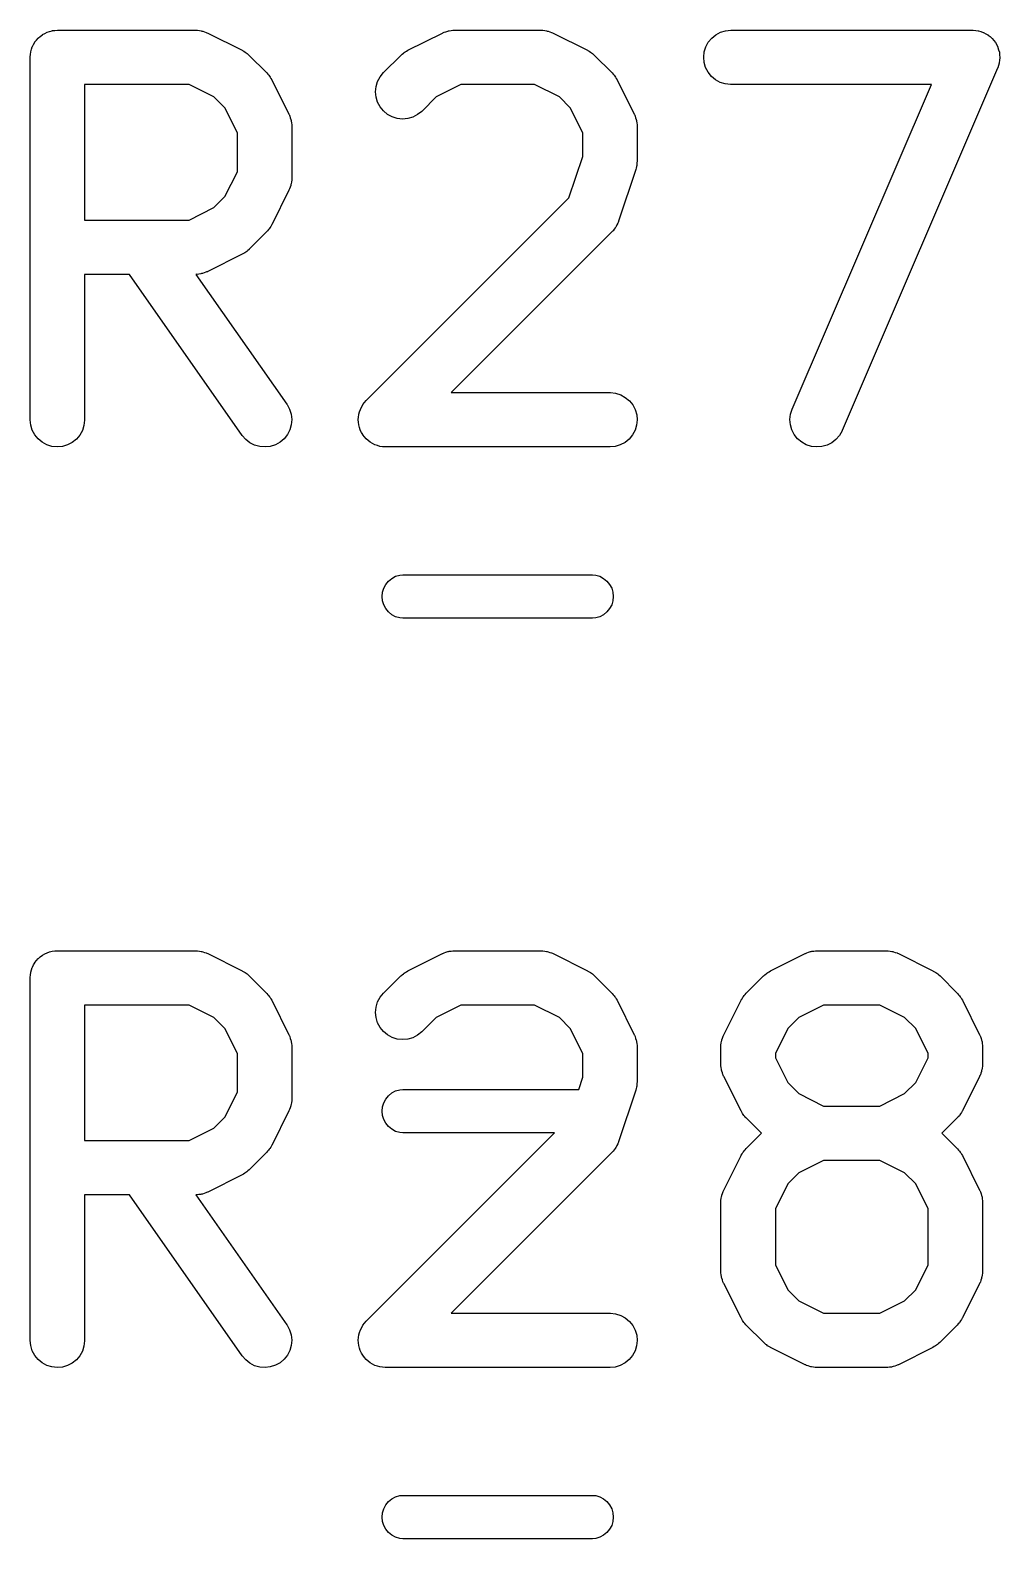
# Model space of a CAD drawing. Extents: x -0.18 to 2.54, y -2.17 to -0.07.
# Drawn here: x 2.1692 to 2.2745, y -0.7144 to -0.5505 of the extents above; entities that cross this region are included whole.
import ezdxf

# ---------------------------------------------------------------- set-up
doc = ezdxf.new("R2010")
doc.units = 0
doc.header["$MEASUREMENT"] = 0
doc.layers.add('BLACK', color=7, linetype='CONTINUOUS')

msp = doc.modelspace()

# ---------------------------------------------------------------- linework, layer by layer
at = {"layer": 'BLACK', "linetype": 'CONTINUOUS'}
for p, q in [((2.17135, -0.550663), (2.17162, -0.550583)), ((2.17162, -0.550583), (2.17163, -0.550582)), ((2.17163, -0.550582), (2.17164, -0.550579)), ((2.17164, -0.550579), (2.17192, -0.550554)), ((2.17192, -0.550554), (2.17219, -0.550527)), ((2.17219, -0.550527), (2.18719, -0.550527)), ((2.18719, -0.550527), (2.18723, -0.550527)), ((2.18723, -0.550527), (2.18732, -0.550537)), ((2.18732, -0.550537), (2.18741, -0.550535)), ((2.18741, -0.550535), (2.18761, -0.550569)), ((2.18761, -0.550569), (2.18781, -0.550591)), ((2.18781, -0.550591), (2.18789, -0.550618)), ((2.18789, -0.550618), (2.18797, -0.550632)), ((2.18797, -0.550632), (2.18816, -0.550705)), ((2.21438, -0.550691), (2.21457, -0.550622)), ((2.21457, -0.550622), (2.21466, -0.550608)), ((2.21466, -0.550608), (2.21474, -0.550583)), ((2.21474, -0.550583), (2.21494, -0.550563)), ((2.21494, -0.550563), (2.21514, -0.550532)), ((2.21514, -0.550532), (2.21523, -0.550535)), ((2.21523, -0.550535), (2.21531, -0.550527)), ((2.21531, -0.550527), (2.22469, -0.550527)), ((2.22469, -0.550527), (2.22473, -0.550527)), ((2.22473, -0.550527), (2.22481, -0.550537)), ((2.22481, -0.550537), (2.2249, -0.550535)), ((2.2249, -0.550535), (2.2251, -0.550569)), ((2.2251, -0.550569), (2.2253, -0.550591)), ((2.2253, -0.550591), (2.22538, -0.550618)), ((2.22538, -0.550618), (2.22547, -0.550632)), ((2.22547, -0.550632), (2.22566, -0.550705)), ((2.24418, -0.55075), (2.24474, -0.550583)), ((2.24474, -0.550583), (2.24531, -0.550527)), ((2.24531, -0.550527), (2.27156, -0.550527)), ((2.27156, -0.550527), (2.2716, -0.550527)), ((2.2716, -0.550527), (2.27161, -0.550528)), ((2.27161, -0.550528), (2.27162, -0.550527)), ((2.27162, -0.550527), (2.27189, -0.55056)), ((2.27189, -0.55056), (2.27217, -0.550591)), ((2.27217, -0.550591), (2.27218, -0.550594)), ((2.27218, -0.550594), (2.27219, -0.550596)), ((2.27219, -0.550596), (2.27245, -0.550681)), ((2.16948, -0.552316), (2.16961, -0.552072)), ((2.16961, -0.552072), (2.16975, -0.551828)), ((2.16975, -0.551821), (2.16976, -0.551811)), ((2.16975, -0.551828), (2.16975, -0.551821)), ((2.16976, -0.551811), (2.16994, -0.551598)), ((2.16994, -0.551598), (2.17011, -0.551384)), ((2.17011, -0.551384), (2.17012, -0.551378)), ((2.17012, -0.551378), (2.17013, -0.55137)), ((2.17013, -0.55137), (2.17034, -0.551197)), ((2.17034, -0.551197), (2.17056, -0.55102)), ((2.17056, -0.55102), (2.17057, -0.551015)), ((2.17057, -0.551015), (2.17058, -0.551009)), ((2.17058, -0.551009), (2.17082, -0.55088)), ((2.17082, -0.55088), (2.17107, -0.55075)), ((2.17107, -0.55075), (2.17108, -0.550747)), ((2.17108, -0.550747), (2.17109, -0.550742)), ((2.17109, -0.550742), (2.17135, -0.550663)), ((2.18816, -0.550705), (2.18835, -0.550766)), ((2.18835, -0.550766), (2.18843, -0.550807)), ((2.18843, -0.550807), (2.18851, -0.550839)), ((2.18851, -0.550839), (2.19226, -0.552713)), ((2.21024, -0.552713), (2.21399, -0.550839)), ((2.21399, -0.550839), (2.21403, -0.55082)), ((2.21403, -0.55082), (2.21411, -0.55079)), ((2.21411, -0.55079), (2.21419, -0.55075)), ((2.21419, -0.55075), (2.21438, -0.550691)), ((2.22566, -0.550705), (2.22585, -0.550766)), ((2.22585, -0.550766), (2.22593, -0.550807)), ((2.22593, -0.550807), (2.22601, -0.550839)), ((2.22601, -0.550839), (2.22976, -0.552713)), ((2.24259, -0.552335), (2.24286, -0.551828)), ((2.24286, -0.551828), (2.24323, -0.551384)), ((2.24323, -0.551384), (2.24368, -0.55102)), ((2.24368, -0.55102), (2.24418, -0.55075)), ((2.27245, -0.550681), (2.27272, -0.550766)), ((2.27272, -0.550766), (2.27273, -0.550771)), ((2.27273, -0.550771), (2.27274, -0.550774)), ((2.27274, -0.550774), (2.27298, -0.550907)), ((2.27298, -0.550907), (2.27322, -0.551043)), ((2.27322, -0.551043), (2.27323, -0.55105)), ((2.27323, -0.55105), (2.27324, -0.551055)), ((2.27324, -0.551055), (2.27345, -0.551232)), ((2.27345, -0.551232), (2.27367, -0.551414)), ((2.27367, -0.551414), (2.27367, -0.551422)), ((2.27367, -0.551422), (2.27368, -0.551428)), ((2.27368, -0.551428), (2.27385, -0.551646)), ((2.27385, -0.551646), (2.27403, -0.551863)), ((2.27403, -0.551863), (2.27403, -0.551872)), ((2.27403, -0.551872), (2.27404, -0.55188)), ((2.27404, -0.55188), (2.27417, -0.552128)), ((2.27417, -0.552128), (2.27429, -0.552373)), ((2.16924, -0.553438), (2.16927, -0.553161)), ((2.16924, -0.553458), (2.16924, -0.553438)), ((2.16924, -0.553459), (2.16924, -0.553458)), ((2.16924, -0.55348), (2.16924, -0.553459)), ((2.16924, -0.553459), (2.16924, -0.553459)), ((2.16924, -0.59285), (2.16924, -0.55348)), ((2.16927, -0.553161), (2.1693, -0.552886)), ((2.1693, -0.552876), (2.16931, -0.552866)), ((2.1693, -0.552886), (2.1693, -0.552876)), ((2.16931, -0.552866), (2.16939, -0.552602)), ((2.16939, -0.552602), (2.16947, -0.552335)), ((2.16947, -0.552335), (2.16948, -0.552326)), ((2.16948, -0.552326), (2.16948, -0.552316)), ((2.19226, -0.552713), (2.1923, -0.552732)), ((2.1923, -0.552732), (2.19244, -0.552822)), ((2.19244, -0.552822), (2.19258, -0.552901)), ((2.19258, -0.552901), (2.19268, -0.552979)), ((2.19268, -0.552979), (2.19278, -0.553046)), ((2.19278, -0.553046), (2.1929, -0.553161)), ((2.1929, -0.553161), (2.19303, -0.553266)), ((2.19303, -0.553266), (2.1949, -0.555141)), ((2.2076, -0.555141), (2.20948, -0.553266)), ((2.20948, -0.553266), (2.2095, -0.553237)), ((2.2095, -0.553237), (2.20963, -0.553134)), ((2.20963, -0.553134), (2.20976, -0.55302)), ((2.20976, -0.55302), (2.20986, -0.552955)), ((2.20986, -0.552955), (2.20996, -0.552878)), ((2.20996, -0.552878), (2.2101, -0.552802)), ((2.2101, -0.552802), (2.21024, -0.552713)), ((2.22976, -0.552713), (2.22979, -0.552732)), ((2.22979, -0.552732), (2.22993, -0.552822)), ((2.22993, -0.552822), (2.23008, -0.552901)), ((2.23008, -0.552901), (2.23017, -0.552979)), ((2.23017, -0.552979), (2.23028, -0.553046)), ((2.23028, -0.553046), (2.2304, -0.553161)), ((2.2304, -0.553161), (2.23052, -0.553266)), ((2.23052, -0.553266), (2.2324, -0.555141)), ((2.24236, -0.553459), (2.24242, -0.552886)), ((2.24241, -0.554033), (2.24236, -0.553459)), ((2.24242, -0.552886), (2.24259, -0.552335)), ((2.27429, -0.552373), (2.2743, -0.552383)), ((2.2743, -0.552383), (2.2743, -0.552392)), ((2.2743, -0.552392), (2.27438, -0.552657)), ((2.27438, -0.552657), (2.27446, -0.552926)), ((2.27448, -0.553797), (2.27445, -0.554073)), ((2.27446, -0.552926), (2.27446, -0.552937)), ((2.27446, -0.552937), (2.27446, -0.552946)), ((2.27446, -0.552946), (2.27448, -0.553219)), ((2.27448, -0.553219), (2.27451, -0.5535)), ((2.27451, -0.553521), (2.27448, -0.553797)), ((2.27451, -0.5535), (2.27451, -0.553511)), ((2.27451, -0.553511), (2.27451, -0.553521)), ((2.1949, -0.555141), (2.19493, -0.555171)), ((2.19493, -0.555171), (2.19504, -0.5553)), ((2.19504, -0.5553), (2.19515, -0.555421)), ((2.19515, -0.555421), (2.19522, -0.555525)), ((2.19522, -0.555525), (2.19529, -0.555621)), ((2.20724, -0.555586), (2.2076, -0.555141)), ((2.2324, -0.555141), (2.23243, -0.555171)), ((2.23243, -0.555171), (2.23253, -0.5553)), ((2.23253, -0.5553), (2.23265, -0.555421)), ((2.23265, -0.555421), (2.23271, -0.555525)), ((2.23271, -0.555525), (2.23279, -0.555621)), ((2.24257, -0.554586), (2.24241, -0.554033)), ((2.24284, -0.555096), (2.24257, -0.554586)), ((2.2432, -0.555545), (2.24284, -0.555096)), ((2.24364, -0.555916), (2.2432, -0.555545)), ((2.27427, -0.554643), (2.2574, -0.594013)), ((2.27428, -0.554624), (2.27427, -0.554633)), ((2.27427, -0.554633), (2.27427, -0.554643)), ((2.27436, -0.55436), (2.27428, -0.554624)), ((2.27444, -0.554093), (2.27436, -0.55436)), ((2.27445, -0.554083), (2.27444, -0.554093)), ((2.27445, -0.554073), (2.27445, -0.554083)), ((2.17515, -0.556432), (2.17515, -0.571149)), ((2.18649, -0.556432), (2.17515, -0.556432)), ((2.18919, -0.557781), (2.18649, -0.556432)), ((2.19529, -0.555621), (2.19537, -0.555768)), ((2.19537, -0.555768), (2.19546, -0.555909)), ((2.19546, -0.555909), (2.19733, -0.559658)), ((2.20674, -0.557219), (2.20679, -0.556645)), ((2.20679, -0.556645), (2.20696, -0.556094)), ((2.20696, -0.556094), (2.20724, -0.555586)), ((2.21601, -0.556432), (2.21331, -0.557781)), ((2.22399, -0.556432), (2.21601, -0.556432)), ((2.22669, -0.557781), (2.22399, -0.556432)), ((2.23279, -0.555621), (2.23286, -0.555768)), ((2.23286, -0.555768), (2.23295, -0.555909)), ((2.23295, -0.555909), (2.23483, -0.559658)), ((2.24415, -0.556194), (2.24364, -0.555916)), ((2.2447, -0.556368), (2.24415, -0.556194)), ((2.24527, -0.556432), (2.2447, -0.556368)), ((2.24531, -0.556432), (2.24527, -0.556432)), ((2.26708, -0.556432), (2.24531, -0.556432)), ((2.25197, -0.591686), (2.26708, -0.556432)), ((2.19039, -0.558978), (2.18919, -0.557781)), ((2.20679, -0.557793), (2.20674, -0.557219)), ((2.20695, -0.558345), (2.20679, -0.557793)), ((2.20722, -0.558855), (2.20695, -0.558345)), ((2.21331, -0.557781), (2.21178, -0.559317)), ((2.22788, -0.558978), (2.22669, -0.557781)), ((2.19174, -0.561676), (2.19039, -0.558978)), ((2.19733, -0.559658), (2.19735, -0.559695)), ((2.19735, -0.559695), (2.19738, -0.559777)), ((2.19738, -0.559777), (2.19742, -0.559853)), ((2.19742, -0.559853), (2.19748, -0.560047)), ((2.19748, -0.560047), (2.19755, -0.560236)), ((2.19755, -0.560236), (2.19756, -0.560322)), ((2.19756, -0.560322), (2.19759, -0.560405)), ((2.19759, -0.560405), (2.19761, -0.560606)), ((2.20759, -0.559302), (2.20722, -0.558855)), ((2.20803, -0.559671), (2.20759, -0.559302)), ((2.20854, -0.559947), (2.20803, -0.559671)), ((2.20908, -0.560119), (2.20854, -0.559947)), ((2.20966, -0.560182), (2.20908, -0.560119)), ((2.21023, -0.560131), (2.20966, -0.560182)), ((2.21079, -0.559971), (2.21023, -0.560131)), ((2.2113, -0.559705), (2.21079, -0.559971)), ((2.21175, -0.559346), (2.2113, -0.559705)), ((2.21178, -0.559317), (2.21175, -0.559346)), ((2.22923, -0.561676), (2.22788, -0.558978)), ((2.23483, -0.559658), (2.23485, -0.559695)), ((2.23485, -0.559695), (2.23488, -0.559777)), ((2.23488, -0.559777), (2.23492, -0.559853)), ((2.23492, -0.559853), (2.23497, -0.560047)), ((2.23497, -0.560047), (2.23504, -0.560236)), ((2.23504, -0.560236), (2.23506, -0.560322)), ((2.23506, -0.560322), (2.23508, -0.560405)), ((2.23508, -0.560405), (2.2351, -0.560606)), ((2.19174, -0.565906), (2.19174, -0.561676)), ((2.19761, -0.560606), (2.19764, -0.560805)), ((2.19764, -0.560805), (2.19763, -0.560892)), ((2.19763, -0.560892), (2.19764, -0.560979)), ((2.19764, -0.560979), (2.19764, -0.566603)), ((2.22923, -0.564249), (2.22923, -0.561676)), ((2.2351, -0.560606), (2.23513, -0.560805)), ((2.23513, -0.560805), (2.23513, -0.560892)), ((2.23513, -0.560892), (2.23514, -0.560979)), ((2.23514, -0.560979), (2.23514, -0.564728)), ((2.22773, -0.568757), (2.22923, -0.564249)), ((2.23507, -0.565342), (2.23502, -0.5655)), ((2.23509, -0.56522), (2.23507, -0.565342)), ((2.23512, -0.5651), (2.23509, -0.56522)), ((2.23514, -0.564769), (2.23512, -0.564934)), ((2.23512, -0.564934), (2.23512, -0.5651)), ((2.23514, -0.564728), (2.23514, -0.564769)), ((2.19039, -0.568603), (2.19174, -0.565906)), ((2.1976, -0.567016), (2.19758, -0.567217)), ((2.19764, -0.566817), (2.1976, -0.567016)), ((2.19764, -0.566644), (2.19763, -0.566731)), ((2.19763, -0.566731), (2.19764, -0.566817)), ((2.19764, -0.566603), (2.19764, -0.566644)), ((2.23499, -0.565662), (2.23311, -0.571286)), ((2.23502, -0.5655), (2.23499, -0.565662)), ((2.18919, -0.5698), (2.19039, -0.568603)), ((2.19733, -0.567923), (2.19546, -0.571673)), ((2.19736, -0.567842), (2.19733, -0.567923)), ((2.1974, -0.567766), (2.19736, -0.567842)), ((2.19747, -0.567574), (2.1974, -0.567766)), ((2.19754, -0.567385), (2.19747, -0.567574)), ((2.19755, -0.567299), (2.19754, -0.567385)), ((2.19758, -0.567217), (2.19755, -0.567299)), ((2.18649, -0.571149), (2.18919, -0.5698)), ((2.20573, -0.590762), (2.22773, -0.568757)), ((2.17515, -0.571149), (2.18649, -0.571149)), ((2.19535, -0.571849), (2.19527, -0.571995)), ((2.19544, -0.57171), (2.19535, -0.571849)), ((2.19546, -0.571673), (2.19544, -0.57171)), ((2.23281, -0.571918), (2.23276, -0.571995)), ((2.23286, -0.571848), (2.23281, -0.571918)), ((2.23294, -0.571665), (2.23286, -0.571848)), ((2.23304, -0.571487), (2.23294, -0.571665)), ((2.23306, -0.571404), (2.23304, -0.571487)), ((2.2331, -0.571325), (2.23306, -0.571404)), ((2.23311, -0.571286), (2.2331, -0.571325)), ((2.1949, -0.57244), (2.19303, -0.574315)), ((2.19501, -0.572312), (2.1949, -0.57244)), ((2.19512, -0.572193), (2.19501, -0.572312)), ((2.19519, -0.57209), (2.19512, -0.572193)), ((2.19527, -0.571995), (2.19519, -0.57209)), ((2.2324, -0.57244), (2.21494, -0.589897)), ((2.23245, -0.572373), (2.2324, -0.57244)), ((2.23252, -0.572314), (2.23245, -0.572373)), ((2.23264, -0.572151), (2.23252, -0.572314)), ((2.23276, -0.571995), (2.23264, -0.572151)), ((2.19226, -0.574868), (2.18851, -0.576743)), ((2.1924, -0.57478), (2.19226, -0.574868)), ((2.19255, -0.574704), (2.1924, -0.57478)), ((2.19265, -0.574627), (2.19255, -0.574704)), ((2.19275, -0.574561), (2.19265, -0.574627)), ((2.19287, -0.574448), (2.19275, -0.574561)), ((2.193, -0.574344), (2.19287, -0.574448)), ((2.19303, -0.574315), (2.193, -0.574344)), ((2.18832, -0.576832), (2.18812, -0.57689)), ((2.18839, -0.576791), (2.18832, -0.576832)), ((2.18848, -0.576761), (2.18839, -0.576791)), ((2.18851, -0.576743), (2.18848, -0.576761)), ((2.18003, -0.577055), (2.17515, -0.577055)), ((2.17515, -0.577055), (2.17515, -0.59285)), ((2.19227, -0.594543), (2.18003, -0.577055)), ((2.18728, -0.577046), (2.18724, -0.57705)), ((2.18724, -0.57705), (2.19711, -0.591156)), ((2.18736, -0.57705), (2.18728, -0.577046)), ((2.18756, -0.577018), (2.18736, -0.57705)), ((2.18777, -0.576999), (2.18756, -0.577018)), ((2.18785, -0.576973), (2.18777, -0.576999)), ((2.18793, -0.57696), (2.18785, -0.576973)), ((2.18812, -0.57689), (2.18793, -0.57696)), ((2.21494, -0.589897), (2.23219, -0.589897)), ((2.23219, -0.589897), (2.23223, -0.589897)), ((2.23223, -0.589897), (2.2328, -0.589961)), ((2.2328, -0.589961), (2.23335, -0.590136)), ((2.19711, -0.591156), (2.19713, -0.59119)), ((2.19713, -0.59119), (2.19741, -0.591696)), ((2.20509, -0.591705), (2.20523, -0.591456)), ((2.20523, -0.591456), (2.20536, -0.591207)), ((2.20536, -0.591203), (2.20537, -0.591198)), ((2.20536, -0.591207), (2.20536, -0.591203)), ((2.20537, -0.591198), (2.20555, -0.590979)), ((2.20555, -0.590979), (2.20573, -0.590762)), ((2.23335, -0.590136), (2.23385, -0.590413)), ((2.23385, -0.590413), (2.2343, -0.590784)), ((2.2343, -0.590784), (2.23466, -0.591233)), ((2.23466, -0.591233), (2.23492, -0.591744)), ((2.1693, -0.593423), (2.16924, -0.59285)), ((2.17515, -0.592891), (2.17508, -0.593464)), ((2.17515, -0.59285), (2.17515, -0.592891)), ((2.19741, -0.591696), (2.19758, -0.592246)), ((2.19758, -0.592246), (2.19764, -0.592819)), ((2.19764, -0.592819), (2.19759, -0.593393)), ((2.20486, -0.592829), (2.20489, -0.59255)), ((2.20486, -0.592834), (2.20486, -0.592829)), ((2.20486, -0.592839), (2.20486, -0.592834)), ((2.20489, -0.593116), (2.20486, -0.592839)), ((2.20489, -0.59255), (2.20492, -0.592266)), ((2.20491, -0.593403), (2.20489, -0.593116)), ((2.20492, -0.592256), (2.20501, -0.591983)), ((2.20492, -0.592261), (2.20492, -0.592256)), ((2.20492, -0.592266), (2.20492, -0.592261)), ((2.20501, -0.591983), (2.20509, -0.591715)), ((2.20509, -0.59171), (2.20509, -0.591705)), ((2.20509, -0.591715), (2.20509, -0.59171)), ((2.23492, -0.591744), (2.23509, -0.592296)), ((2.23514, -0.59287), (2.23508, -0.593443)), ((2.23509, -0.592296), (2.23514, -0.59287)), ((2.25173, -0.592808), (2.25179, -0.592236)), ((2.25178, -0.593383), (2.25173, -0.592808)), ((2.25179, -0.592236), (2.25197, -0.591686)), ((2.16946, -0.593975), (2.1693, -0.593423)), ((2.16973, -0.594484), (2.16946, -0.593975)), ((2.1701, -0.59493), (2.16973, -0.594484)), ((2.17463, -0.594518), (2.17426, -0.594959)), ((2.17491, -0.594013), (2.17463, -0.594518)), ((2.17508, -0.593464), (2.17491, -0.594013)), ((2.19265, -0.594981), (2.19227, -0.594543)), ((2.19717, -0.594458), (2.19681, -0.594908)), ((2.19743, -0.593947), (2.19717, -0.594458)), ((2.19759, -0.593393), (2.19743, -0.593947)), ((2.20492, -0.593408), (2.20491, -0.593403)), ((2.20492, -0.593413), (2.20492, -0.593408)), ((2.205, -0.593685), (2.20492, -0.593413)), ((2.20508, -0.593956), (2.205, -0.593685)), ((2.20508, -0.59396), (2.20508, -0.593956)), ((2.20508, -0.593965), (2.20508, -0.59396)), ((2.20522, -0.594223), (2.20508, -0.593965)), ((2.20534, -0.594466), (2.20522, -0.594223)), ((2.20535, -0.59447), (2.20534, -0.594466)), ((2.20535, -0.594475), (2.20535, -0.59447)), ((2.20553, -0.594698), (2.20535, -0.594475)), ((2.2057, -0.594916), (2.20553, -0.594698)), ((2.23463, -0.594501), (2.23427, -0.594945)), ((2.23491, -0.593994), (2.23463, -0.594501)), ((2.23508, -0.593443), (2.23491, -0.593994)), ((2.25194, -0.593937), (2.25178, -0.593383)), ((2.2522, -0.594449), (2.25194, -0.593937)), ((2.25256, -0.594901), (2.2522, -0.594449)), ((2.2571, -0.594552), (2.25672, -0.594988)), ((2.25738, -0.594051), (2.2571, -0.594552)), ((2.2574, -0.594013), (2.25738, -0.594051)), ((2.17054, -0.595298), (2.1701, -0.59493)), ((2.17105, -0.595572), (2.17054, -0.595298)), ((2.1716, -0.595742), (2.17105, -0.595572)), ((2.17217, -0.595802), (2.1716, -0.595742)), ((2.17275, -0.59575), (2.17217, -0.595802)), ((2.1733, -0.595587), (2.17275, -0.59575)), ((2.17381, -0.59532), (2.1733, -0.595587)), ((2.17426, -0.594959), (2.17381, -0.59532)), ((2.1931, -0.595337), (2.19265, -0.594981)), ((2.19361, -0.595599), (2.1931, -0.595337)), ((2.19417, -0.595756), (2.19361, -0.595599)), ((2.19474, -0.595802), (2.19417, -0.595756)), ((2.19531, -0.595736), (2.19474, -0.595802)), ((2.19586, -0.59556), (2.19531, -0.595736)), ((2.19637, -0.59528), (2.19586, -0.59556)), ((2.19681, -0.594908), (2.19637, -0.59528)), ((2.20571, -0.594919), (2.2057, -0.594916)), ((2.20571, -0.594923), (2.20571, -0.594919)), ((2.20593, -0.595102), (2.20571, -0.594923)), ((2.20615, -0.595286), (2.20593, -0.595102)), ((2.20615, -0.595289), (2.20615, -0.595286)), ((2.20615, -0.595292), (2.20615, -0.595289)), ((2.2064, -0.595428), (2.20615, -0.595292)), ((2.20665, -0.595564), (2.2064, -0.595428)), ((2.20666, -0.595565), (2.20665, -0.595564)), ((2.20666, -0.595568), (2.20666, -0.595565)), ((2.20693, -0.595653), (2.20666, -0.595568)), ((2.2072, -0.595738), (2.20693, -0.595653)), ((2.20721, -0.595738), (2.2072, -0.595738)), ((2.20721, -0.59574), (2.20721, -0.595738)), ((2.20749, -0.59577), (2.20721, -0.59574)), ((2.20777, -0.595802), (2.20749, -0.59577)), ((2.20778, -0.595802), (2.20777, -0.595802)), ((2.20781, -0.595802), (2.20778, -0.595802)), ((2.20778, -0.595802), (2.20778, -0.595802)), ((2.20778, -0.595802), (2.20778, -0.595802)), ((2.23219, -0.595802), (2.20781, -0.595802)), ((2.23276, -0.595746), (2.23219, -0.595802)), ((2.23331, -0.59558), (2.23276, -0.595746)), ((2.23382, -0.595309), (2.23331, -0.59558)), ((2.23427, -0.594945), (2.23382, -0.595309)), ((2.253, -0.595274), (2.25256, -0.594901)), ((2.2535, -0.595555), (2.253, -0.595274)), ((2.25405, -0.595734), (2.2535, -0.595555)), ((2.25462, -0.595802), (2.25405, -0.595734)), ((2.2552, -0.595757), (2.25462, -0.595802)), ((2.25575, -0.595602), (2.2552, -0.595757)), ((2.25627, -0.595343), (2.25575, -0.595602)), ((2.25672, -0.594988), (2.25627, -0.595343)), ((2.20749, -0.611584), (2.20763, -0.611139)), ((2.20763, -0.611139), (2.20785, -0.610729)), ((2.20785, -0.610729), (2.20814, -0.610369)), ((2.20814, -0.610369), (2.2085, -0.610074)), ((2.2085, -0.610074), (2.20891, -0.609854)), ((2.20891, -0.609854), (2.20936, -0.609719)), ((2.20936, -0.609719), (2.2097, -0.609685)), ((2.2097, -0.609685), (2.2303, -0.609685)), ((2.2303, -0.609685), (2.23064, -0.609719)), ((2.23064, -0.609719), (2.23109, -0.609854)), ((2.23109, -0.609854), (2.2315, -0.610074)), ((2.2315, -0.610074), (2.23186, -0.610369)), ((2.23186, -0.610369), (2.23215, -0.610729)), ((2.23215, -0.610729), (2.23237, -0.611139)), ((2.23237, -0.611139), (2.23251, -0.611584)), ((2.20745, -0.612047), (2.20749, -0.611584)), ((2.20749, -0.61251), (2.20745, -0.612047)), ((2.20763, -0.612956), (2.20749, -0.61251)), ((2.23251, -0.61251), (2.23237, -0.612956)), ((2.23251, -0.611584), (2.23255, -0.612047)), ((2.23255, -0.612047), (2.23251, -0.61251)), ((2.20785, -0.613366), (2.20763, -0.612956)), ((2.20814, -0.613726), (2.20785, -0.613366)), ((2.2085, -0.614021), (2.20814, -0.613726)), ((2.20891, -0.61424), (2.2085, -0.614021)), ((2.20936, -0.614375), (2.20891, -0.61424)), ((2.2097, -0.614409), (2.20936, -0.614375)), ((2.2303, -0.614409), (2.2097, -0.614409)), ((2.23064, -0.614375), (2.2303, -0.614409)), ((2.23109, -0.61424), (2.23064, -0.614375)), ((2.2315, -0.614021), (2.23109, -0.61424)), ((2.23186, -0.613726), (2.2315, -0.614021)), ((2.23215, -0.613366), (2.23186, -0.613726)), ((2.23237, -0.612956), (2.23215, -0.613366)), ((2.17135, -0.650663), (2.17162, -0.650583)), ((2.17162, -0.650583), (2.17163, -0.650582)), ((2.17163, -0.650582), (2.17164, -0.650579)), ((2.17164, -0.650579), (2.17192, -0.650554)), ((2.17192, -0.650554), (2.17219, -0.650527)), ((2.17219, -0.650527), (2.18719, -0.650527)), ((2.18719, -0.650527), (2.18723, -0.650527)), ((2.18723, -0.650527), (2.18732, -0.650537)), ((2.18732, -0.650537), (2.18741, -0.650535)), ((2.18741, -0.650535), (2.18761, -0.650569)), ((2.18761, -0.650569), (2.18781, -0.650591)), ((2.18781, -0.650591), (2.18789, -0.650618)), ((2.21457, -0.650622), (2.21466, -0.650608)), ((2.21466, -0.650608), (2.21474, -0.650583)), ((2.21474, -0.650583), (2.21494, -0.650563)), ((2.21494, -0.650563), (2.21514, -0.650532)), ((2.21514, -0.650532), (2.21523, -0.650535)), ((2.21523, -0.650535), (2.21531, -0.650527)), ((2.21531, -0.650527), (2.22469, -0.650527)), ((2.22469, -0.650527), (2.22473, -0.650527)), ((2.22473, -0.650527), (2.22481, -0.650537)), ((2.22481, -0.650537), (2.2249, -0.650535)), ((2.2249, -0.650535), (2.2251, -0.650569)), ((2.2251, -0.650569), (2.2253, -0.650591)), ((2.2253, -0.650591), (2.22538, -0.650618)), ((2.25394, -0.650622), (2.25403, -0.650608)), ((2.25403, -0.650608), (2.25411, -0.650583)), ((2.25411, -0.650583), (2.25431, -0.650563)), ((2.25431, -0.650563), (2.25451, -0.650532)), ((2.25451, -0.650532), (2.2546, -0.650535)), ((2.2546, -0.650535), (2.25468, -0.650527)), ((2.25468, -0.650527), (2.26218, -0.650527)), ((2.26218, -0.650527), (2.26222, -0.650527)), ((2.26222, -0.650527), (2.26231, -0.650537)), ((2.26231, -0.650537), (2.2624, -0.650535)), ((2.2624, -0.650535), (2.2626, -0.650569)), ((2.2626, -0.650569), (2.2628, -0.650591)), ((2.2628, -0.650591), (2.26288, -0.650618)), ((2.16948, -0.652316), (2.16961, -0.652072)), ((2.16961, -0.652072), (2.16975, -0.651828)), ((2.16975, -0.651821), (2.16976, -0.651811)), ((2.16975, -0.651828), (2.16975, -0.651821)), ((2.16976, -0.651811), (2.16994, -0.651598)), ((2.16994, -0.651598), (2.17011, -0.651384)), ((2.17011, -0.651384), (2.17012, -0.651378)), ((2.17012, -0.651378), (2.17013, -0.65137)), ((2.17013, -0.65137), (2.17034, -0.651197)), ((2.17034, -0.651197), (2.17056, -0.65102)), ((2.17056, -0.65102), (2.17057, -0.651015)), ((2.17057, -0.651015), (2.17058, -0.651009)), ((2.17058, -0.651009), (2.17082, -0.65088)), ((2.17082, -0.65088), (2.17107, -0.65075)), ((2.17107, -0.65075), (2.17108, -0.650747)), ((2.17108, -0.650747), (2.17109, -0.650742)), ((2.17109, -0.650742), (2.17135, -0.650663)), ((2.18789, -0.650618), (2.18797, -0.650632)), ((2.18797, -0.650632), (2.18816, -0.650705)), ((2.18816, -0.650705), (2.18835, -0.650766)), ((2.18835, -0.650766), (2.18843, -0.650807)), ((2.18843, -0.650807), (2.18851, -0.650839)), ((2.18851, -0.650839), (2.19226, -0.652713)), ((2.21024, -0.652713), (2.21399, -0.650839)), ((2.21399, -0.650839), (2.21403, -0.65082)), ((2.21403, -0.65082), (2.21411, -0.65079)), ((2.21411, -0.65079), (2.21419, -0.65075)), ((2.21419, -0.65075), (2.21438, -0.650691)), ((2.21438, -0.650691), (2.21457, -0.650622)), ((2.22538, -0.650618), (2.22547, -0.650632)), ((2.22547, -0.650632), (2.22566, -0.650705)), ((2.22566, -0.650705), (2.22585, -0.650766)), ((2.22585, -0.650766), (2.22593, -0.650807)), ((2.22593, -0.650807), (2.22601, -0.650839)), ((2.22601, -0.650839), (2.22976, -0.652713)), ((2.24961, -0.652713), (2.25336, -0.650839)), ((2.25336, -0.650839), (2.2534, -0.65082)), ((2.2534, -0.65082), (2.25348, -0.65079)), ((2.25348, -0.65079), (2.25356, -0.65075)), ((2.25356, -0.65075), (2.25375, -0.650691)), ((2.25375, -0.650691), (2.25394, -0.650622)), ((2.26288, -0.650618), (2.26296, -0.650632)), ((2.26296, -0.650632), (2.26315, -0.650705)), ((2.26315, -0.650705), (2.26335, -0.650766)), ((2.26335, -0.650766), (2.26342, -0.650807)), ((2.26342, -0.650807), (2.2635, -0.650839)), ((2.2635, -0.650839), (2.26725, -0.652713)), ((2.16924, -0.653438), (2.16927, -0.653161)), ((2.16924, -0.653458), (2.16924, -0.653438)), ((2.16924, -0.653459), (2.16924, -0.653458)), ((2.16924, -0.65348), (2.16924, -0.653459)), ((2.16924, -0.653459), (2.16924, -0.653459)), ((2.16924, -0.69285), (2.16924, -0.65348)), ((2.16927, -0.653161), (2.1693, -0.652886)), ((2.1693, -0.652876), (2.16931, -0.652866)), ((2.1693, -0.652886), (2.1693, -0.652876)), ((2.16931, -0.652866), (2.16939, -0.652602)), ((2.16939, -0.652602), (2.16947, -0.652335)), ((2.16947, -0.652335), (2.16948, -0.652326)), ((2.16948, -0.652326), (2.16948, -0.652316)), ((2.19226, -0.652713), (2.1923, -0.652732)), ((2.1923, -0.652732), (2.19244, -0.652822)), ((2.19244, -0.652822), (2.19258, -0.652901)), ((2.19258, -0.652901), (2.19268, -0.652979)), ((2.19268, -0.652979), (2.19278, -0.653046)), ((2.19278, -0.653046), (2.1929, -0.653161)), ((2.1929, -0.653161), (2.19303, -0.653266)), ((2.19303, -0.653266), (2.1949, -0.655141)), ((2.2076, -0.655141), (2.20948, -0.653266)), ((2.20948, -0.653266), (2.2095, -0.653237)), ((2.2095, -0.653237), (2.20963, -0.653134)), ((2.20963, -0.653134), (2.20976, -0.65302)), ((2.20976, -0.65302), (2.20986, -0.652955)), ((2.20986, -0.652955), (2.20996, -0.652878)), ((2.20996, -0.652878), (2.2101, -0.652802)), ((2.2101, -0.652802), (2.21024, -0.652713)), ((2.22976, -0.652713), (2.22979, -0.652732)), ((2.22979, -0.652732), (2.22993, -0.652822)), ((2.22993, -0.652822), (2.23008, -0.652901)), ((2.23008, -0.652901), (2.23017, -0.652979)), ((2.23017, -0.652979), (2.23028, -0.653046)), ((2.23028, -0.653046), (2.2304, -0.653161)), ((2.2304, -0.653161), (2.23052, -0.653266)), ((2.23052, -0.653266), (2.2324, -0.655141)), ((2.24697, -0.655141), (2.24885, -0.653266)), ((2.24885, -0.653266), (2.24888, -0.653237)), ((2.24888, -0.653237), (2.249, -0.653134)), ((2.249, -0.653134), (2.24913, -0.65302)), ((2.24913, -0.65302), (2.24923, -0.652955)), ((2.24923, -0.652955), (2.24933, -0.652878)), ((2.24933, -0.652878), (2.24947, -0.652802)), ((2.24947, -0.652802), (2.24961, -0.652713)), ((2.26725, -0.652713), (2.26729, -0.652732)), ((2.26729, -0.652732), (2.26743, -0.652822)), ((2.26743, -0.652822), (2.26757, -0.652901)), ((2.26757, -0.652901), (2.26767, -0.652979)), ((2.26767, -0.652979), (2.26777, -0.653046)), ((2.26777, -0.653046), (2.26789, -0.653161)), ((2.26789, -0.653161), (2.26802, -0.653266)), ((2.26802, -0.653266), (2.26989, -0.655141)), ((2.1949, -0.655141), (2.19493, -0.655171)), ((2.19493, -0.655171), (2.19504, -0.6553)), ((2.19504, -0.6553), (2.19515, -0.655421)), ((2.19515, -0.655421), (2.19522, -0.655525)), ((2.19522, -0.655525), (2.19529, -0.655621)), ((2.20724, -0.655586), (2.2076, -0.655141)), ((2.2324, -0.655141), (2.23243, -0.655171)), ((2.23243, -0.655171), (2.23253, -0.6553)), ((2.23253, -0.6553), (2.23265, -0.655421)), ((2.23265, -0.655421), (2.23271, -0.655525)), ((2.23271, -0.655525), (2.23279, -0.655621)), ((2.24661, -0.655586), (2.24668, -0.655492)), ((2.24668, -0.655492), (2.24675, -0.655388)), ((2.24675, -0.655388), (2.24687, -0.655269)), ((2.24687, -0.655269), (2.24697, -0.655141)), ((2.26989, -0.655141), (2.26992, -0.655171)), ((2.26992, -0.655171), (2.27003, -0.6553)), ((2.27003, -0.6553), (2.27014, -0.655421)), ((2.27014, -0.655421), (2.27021, -0.655525)), ((2.27021, -0.655525), (2.27028, -0.655621)), ((2.17515, -0.656432), (2.17515, -0.671149)), ((2.18649, -0.656432), (2.17515, -0.656432)), ((2.18919, -0.657781), (2.18649, -0.656432)), ((2.19529, -0.655621), (2.19537, -0.655768)), ((2.19537, -0.655768), (2.19546, -0.655909)), ((2.19546, -0.655909), (2.19733, -0.659658)), ((2.20674, -0.657219), (2.20679, -0.656645)), ((2.20679, -0.656645), (2.20696, -0.656094)), ((2.20696, -0.656094), (2.20724, -0.655586)), ((2.21601, -0.656432), (2.21331, -0.657781)), ((2.22399, -0.656432), (2.21601, -0.656432)), ((2.22669, -0.657781), (2.22399, -0.656432)), ((2.23279, -0.655621), (2.23286, -0.655768)), ((2.23286, -0.655768), (2.23295, -0.655909)), ((2.23295, -0.655909), (2.23483, -0.659658)), ((2.24454, -0.659658), (2.24642, -0.655909)), ((2.24642, -0.655909), (2.24644, -0.655872)), ((2.24644, -0.655872), (2.24653, -0.655733)), ((2.24653, -0.655733), (2.24661, -0.655586)), ((2.25538, -0.656432), (2.25268, -0.657781)), ((2.26149, -0.656432), (2.25538, -0.656432)), ((2.26418, -0.657781), (2.26149, -0.656432)), ((2.27028, -0.655621), (2.27036, -0.655768)), ((2.27036, -0.655768), (2.27045, -0.655909)), ((2.27045, -0.655909), (2.27232, -0.659658)), ((2.19039, -0.658978), (2.18919, -0.657781)), ((2.20679, -0.657793), (2.20674, -0.657219)), ((2.20695, -0.658345), (2.20679, -0.657793)), ((2.20722, -0.658855), (2.20695, -0.658345)), ((2.21331, -0.657781), (2.21178, -0.659317)), ((2.22788, -0.658978), (2.22669, -0.657781)), ((2.25268, -0.657781), (2.25149, -0.658978)), ((2.26538, -0.658978), (2.26418, -0.657781)), ((2.19174, -0.661676), (2.19039, -0.658978)), ((2.19733, -0.659658), (2.19735, -0.659695)), ((2.19735, -0.659695), (2.19738, -0.659777)), ((2.19738, -0.659777), (2.19742, -0.659853)), ((2.19742, -0.659853), (2.19748, -0.660047)), ((2.19748, -0.660047), (2.19755, -0.660236)), ((2.19755, -0.660236), (2.19756, -0.660322)), ((2.19756, -0.660322), (2.19759, -0.660405)), ((2.19759, -0.660405), (2.19761, -0.660606)), ((2.20759, -0.659302), (2.20722, -0.658855)), ((2.20803, -0.659671), (2.20759, -0.659302)), ((2.20854, -0.659947), (2.20803, -0.659671)), ((2.20908, -0.660119), (2.20854, -0.659947)), ((2.20966, -0.660182), (2.20908, -0.660119)), ((2.21023, -0.660131), (2.20966, -0.660182)), ((2.21079, -0.659971), (2.21023, -0.660131)), ((2.2113, -0.659705), (2.21079, -0.659971)), ((2.21175, -0.659346), (2.2113, -0.659705)), ((2.21178, -0.659317), (2.21175, -0.659346)), ((2.22923, -0.661676), (2.22788, -0.658978)), ((2.23483, -0.659658), (2.23485, -0.659695)), ((2.23485, -0.659695), (2.23488, -0.659777)), ((2.23488, -0.659777), (2.23492, -0.659853)), ((2.23492, -0.659853), (2.23497, -0.660047)), ((2.23497, -0.660047), (2.23504, -0.660236)), ((2.23504, -0.660236), (2.23506, -0.660322)), ((2.23506, -0.660322), (2.23508, -0.660405)), ((2.23508, -0.660405), (2.2351, -0.660606)), ((2.24427, -0.660565), (2.2443, -0.660365)), ((2.2443, -0.660365), (2.24432, -0.660282)), ((2.24432, -0.660282), (2.24434, -0.660196)), ((2.24434, -0.660196), (2.24441, -0.660008)), ((2.24441, -0.660008), (2.24447, -0.659815)), ((2.24447, -0.659815), (2.24451, -0.659739)), ((2.24451, -0.659739), (2.24454, -0.659658)), ((2.25149, -0.658978), (2.25014, -0.661676)), ((2.26673, -0.661676), (2.26538, -0.658978)), ((2.27232, -0.659658), (2.27234, -0.659695)), ((2.27234, -0.659695), (2.27237, -0.659777)), ((2.27237, -0.659777), (2.27241, -0.659853)), ((2.27241, -0.659853), (2.27247, -0.660047)), ((2.27247, -0.660047), (2.27254, -0.660236)), ((2.27254, -0.660236), (2.27255, -0.660322)), ((2.27255, -0.660322), (2.27258, -0.660405)), ((2.27258, -0.660405), (2.2726, -0.660606)), ((2.19174, -0.665906), (2.19174, -0.661676)), ((2.19761, -0.660606), (2.19764, -0.660805)), ((2.19764, -0.660805), (2.19763, -0.660892)), ((2.19763, -0.660892), (2.19764, -0.660979)), ((2.19764, -0.660979), (2.19764, -0.666603)), ((2.22923, -0.664249), (2.22923, -0.661676)), ((2.2351, -0.660606), (2.23513, -0.660805)), ((2.23513, -0.660805), (2.23513, -0.660892)), ((2.23513, -0.660892), (2.23514, -0.660979)), ((2.23514, -0.660979), (2.23514, -0.664728)), ((2.24423, -0.660937), (2.24424, -0.660851)), ((2.24423, -0.660979), (2.24423, -0.660937)), ((2.24423, -0.662853), (2.24423, -0.660979)), ((2.24424, -0.660764), (2.24427, -0.660565)), ((2.24424, -0.660851), (2.24424, -0.660764)), ((2.25014, -0.661676), (2.25014, -0.662156)), ((2.26673, -0.662156), (2.26673, -0.661676)), ((2.2726, -0.660606), (2.27263, -0.660805)), ((2.27263, -0.660805), (2.27263, -0.660892)), ((2.27263, -0.660892), (2.27263, -0.660979)), ((2.27263, -0.660979), (2.27263, -0.662853)), ((2.24424, -0.66294), (2.24423, -0.662853)), ((2.24424, -0.663027), (2.24424, -0.66294)), ((2.24427, -0.663226), (2.24424, -0.663027)), ((2.24429, -0.663427), (2.24427, -0.663226)), ((2.24431, -0.66351), (2.24429, -0.663427)), ((2.24433, -0.663596), (2.24431, -0.66351)), ((2.2444, -0.663785), (2.24433, -0.663596)), ((2.25014, -0.662156), (2.25149, -0.664854)), ((2.26538, -0.664854), (2.26673, -0.662156)), ((2.27253, -0.663636), (2.27246, -0.663825)), ((2.27254, -0.66355), (2.27253, -0.663636)), ((2.27257, -0.663467), (2.27254, -0.66355)), ((2.27259, -0.663267), (2.27257, -0.663467)), ((2.27263, -0.663068), (2.27259, -0.663267)), ((2.27263, -0.662895), (2.27262, -0.662981)), ((2.27262, -0.662981), (2.27263, -0.663068)), ((2.27263, -0.662853), (2.27263, -0.662895)), ((2.22879, -0.665591), (2.22923, -0.664249)), ((2.23507, -0.665342), (2.23502, -0.6655)), ((2.23509, -0.66522), (2.23507, -0.665342)), ((2.23512, -0.6651), (2.23509, -0.66522)), ((2.23514, -0.664769), (2.23512, -0.664934)), ((2.23512, -0.664934), (2.23512, -0.6651)), ((2.23514, -0.664728), (2.23514, -0.664769)), ((2.24445, -0.663979), (2.2444, -0.663785)), ((2.24449, -0.664055), (2.24445, -0.663979)), ((2.24452, -0.664137), (2.24449, -0.664055)), ((2.24454, -0.664174), (2.24452, -0.664137)), ((2.24642, -0.667923), (2.24454, -0.664174)), ((2.25149, -0.664854), (2.25268, -0.666051)), ((2.26418, -0.666051), (2.26538, -0.664854)), ((2.27232, -0.664174), (2.27045, -0.667923)), ((2.27235, -0.664093), (2.27232, -0.664174)), ((2.2724, -0.664017), (2.27235, -0.664093)), ((2.27246, -0.663825), (2.2724, -0.664017)), ((2.19039, -0.668603), (2.19174, -0.665906)), ((2.19764, -0.666817), (2.1976, -0.667016)), ((2.19764, -0.666644), (2.19763, -0.666731)), ((2.19763, -0.666731), (2.19764, -0.666817)), ((2.19764, -0.666603), (2.19764, -0.666644)), ((2.20763, -0.667044), (2.20785, -0.666634)), ((2.20785, -0.666634), (2.20814, -0.666274)), ((2.20814, -0.666274), (2.2085, -0.665979)), ((2.2085, -0.665979), (2.20891, -0.66576)), ((2.20891, -0.66576), (2.20936, -0.665625)), ((2.20936, -0.665625), (2.2097, -0.665591)), ((2.2097, -0.665591), (2.22879, -0.665591)), ((2.23499, -0.665662), (2.23311, -0.671286)), ((2.23502, -0.6655), (2.23499, -0.665662)), ((2.25268, -0.666051), (2.25538, -0.6674)), ((2.26149, -0.6674), (2.26418, -0.666051)), ((2.18919, -0.6698), (2.19039, -0.668603)), ((2.19733, -0.667923), (2.19546, -0.671673)), ((2.19736, -0.667842), (2.19733, -0.667923)), ((2.1974, -0.667766), (2.19736, -0.667842)), ((2.19747, -0.667574), (2.1974, -0.667766)), ((2.19754, -0.667385), (2.19747, -0.667574)), ((2.19755, -0.667299), (2.19754, -0.667385)), ((2.19758, -0.667217), (2.19755, -0.667299)), ((2.1976, -0.667016), (2.19758, -0.667217)), ((2.20745, -0.667953), (2.20749, -0.66749)), ((2.20749, -0.668416), (2.20745, -0.667953)), ((2.20749, -0.66749), (2.20763, -0.667044)), ((2.20763, -0.668861), (2.20749, -0.668416)), ((2.24651, -0.668064), (2.24642, -0.667923)), ((2.24658, -0.668211), (2.24651, -0.668064)), ((2.24666, -0.668307), (2.24658, -0.668211)), ((2.24672, -0.668411), (2.24666, -0.668307)), ((2.24684, -0.668532), (2.24672, -0.668411)), ((2.24694, -0.668661), (2.24684, -0.668532)), ((2.25538, -0.6674), (2.26149, -0.6674)), ((2.27, -0.668563), (2.26989, -0.668691)), ((2.27012, -0.668444), (2.27, -0.668563)), ((2.27018, -0.66834), (2.27012, -0.668444)), ((2.27026, -0.668246), (2.27018, -0.66834)), ((2.27034, -0.6681), (2.27026, -0.668246)), ((2.27043, -0.66796), (2.27034, -0.6681)), ((2.27045, -0.667923), (2.27043, -0.66796)), ((2.18649, -0.671149), (2.18919, -0.6698)), ((2.20785, -0.669271), (2.20763, -0.668861)), ((2.20814, -0.669631), (2.20785, -0.669271)), ((2.2085, -0.669926), (2.20814, -0.669631)), ((2.20891, -0.670146), (2.2085, -0.669926)), ((2.20936, -0.670281), (2.20891, -0.670146)), ((2.24697, -0.668691), (2.24694, -0.668661)), ((2.24863, -0.670352), (2.24697, -0.668691)), ((2.26989, -0.668691), (2.26823, -0.670352)), ((2.17515, -0.671149), (2.18649, -0.671149)), ((2.19535, -0.671849), (2.19527, -0.671995)), ((2.19544, -0.67171), (2.19535, -0.671849)), ((2.19546, -0.671673), (2.19544, -0.67171)), ((2.20573, -0.690762), (2.22617, -0.670315)), ((2.2097, -0.670315), (2.20936, -0.670281)), ((2.22617, -0.670315), (2.2097, -0.670315)), ((2.23286, -0.671848), (2.23281, -0.671918)), ((2.23294, -0.671665), (2.23286, -0.671848)), ((2.23304, -0.671487), (2.23294, -0.671665)), ((2.23306, -0.671404), (2.23304, -0.671487)), ((2.2331, -0.671325), (2.23306, -0.671404)), ((2.23311, -0.671286), (2.2331, -0.671325)), ((2.24697, -0.672014), (2.24863, -0.670352)), ((2.26823, -0.670352), (2.26989, -0.672014)), ((2.1949, -0.67244), (2.19303, -0.674315)), ((2.19501, -0.672312), (2.1949, -0.67244)), ((2.19512, -0.672193), (2.19501, -0.672312)), ((2.19519, -0.67209), (2.19512, -0.672193)), ((2.19527, -0.671995), (2.19519, -0.67209)), ((2.2324, -0.67244), (2.21494, -0.689897)), ((2.23245, -0.672373), (2.2324, -0.67244)), ((2.23252, -0.672314), (2.23245, -0.672373)), ((2.23264, -0.672151), (2.23252, -0.672314)), ((2.23276, -0.671995), (2.23264, -0.672151)), ((2.23281, -0.671918), (2.23276, -0.671995)), ((2.24454, -0.676531), (2.24642, -0.672781)), ((2.24642, -0.672781), (2.24644, -0.672745)), ((2.24644, -0.672745), (2.24653, -0.672605)), ((2.24653, -0.672605), (2.24661, -0.672459)), ((2.24661, -0.672459), (2.24668, -0.672364)), ((2.24668, -0.672364), (2.24675, -0.672261)), ((2.24675, -0.672261), (2.24687, -0.672142)), ((2.24687, -0.672142), (2.24697, -0.672014)), ((2.25538, -0.673305), (2.25268, -0.674654)), ((2.26149, -0.673305), (2.25538, -0.673305)), ((2.26418, -0.674654), (2.26149, -0.673305)), ((2.26989, -0.672014), (2.26992, -0.672043)), ((2.26992, -0.672043), (2.27003, -0.672173)), ((2.27003, -0.672173), (2.27014, -0.672294)), ((2.27014, -0.672294), (2.27021, -0.672398)), ((2.27021, -0.672398), (2.27028, -0.672494)), ((2.27028, -0.672494), (2.27036, -0.672641)), ((2.27036, -0.672641), (2.27045, -0.672781)), ((2.27045, -0.672781), (2.27232, -0.676531)), ((2.19226, -0.674868), (2.18851, -0.676743)), ((2.1924, -0.67478), (2.19226, -0.674868)), ((2.19255, -0.674704), (2.1924, -0.67478)), ((2.19265, -0.674627), (2.19255, -0.674704)), ((2.19275, -0.674561), (2.19265, -0.674627)), ((2.19287, -0.674448), (2.19275, -0.674561)), ((2.193, -0.674344), (2.19287, -0.674448)), ((2.19303, -0.674315), (2.193, -0.674344)), ((2.25268, -0.674654), (2.25149, -0.675851)), ((2.26538, -0.675851), (2.26418, -0.674654)), ((2.18832, -0.676832), (2.18812, -0.67689)), ((2.18839, -0.676791), (2.18832, -0.676832)), ((2.18848, -0.676761), (2.18839, -0.676791)), ((2.18851, -0.676743), (2.18848, -0.676761)), ((2.24441, -0.67688), (2.24447, -0.676688)), ((2.24447, -0.676688), (2.24451, -0.676612)), ((2.24451, -0.676612), (2.24454, -0.676531)), ((2.25149, -0.675851), (2.25014, -0.678549)), ((2.26673, -0.678549), (2.26538, -0.675851)), ((2.27232, -0.676531), (2.27234, -0.676568)), ((2.27234, -0.676568), (2.27237, -0.67665)), ((2.27237, -0.67665), (2.27241, -0.676726)), ((2.27241, -0.676726), (2.27247, -0.67692)), ((2.18003, -0.677055), (2.17515, -0.677055)), ((2.17515, -0.677055), (2.17515, -0.69285)), ((2.19227, -0.694543), (2.18003, -0.677055)), ((2.18728, -0.677046), (2.18724, -0.67705)), ((2.18724, -0.67705), (2.19711, -0.691156)), ((2.18736, -0.67705), (2.18728, -0.677046)), ((2.18756, -0.677018), (2.18736, -0.67705)), ((2.18777, -0.676999), (2.18756, -0.677018)), ((2.18785, -0.676973), (2.18777, -0.676999)), ((2.18793, -0.67696), (2.18785, -0.676973)), ((2.18812, -0.67689), (2.18793, -0.67696)), ((2.24423, -0.67781), (2.24424, -0.677724)), ((2.24423, -0.677851), (2.24423, -0.67781)), ((2.24423, -0.685351), (2.24423, -0.677851)), ((2.24424, -0.677637), (2.24427, -0.677438)), ((2.24424, -0.677724), (2.24424, -0.677637)), ((2.24427, -0.677438), (2.2443, -0.677238)), ((2.2443, -0.677238), (2.24432, -0.677155)), ((2.24432, -0.677155), (2.24434, -0.677069)), ((2.24434, -0.677069), (2.24441, -0.67688)), ((2.27247, -0.67692), (2.27254, -0.677109)), ((2.27254, -0.677109), (2.27255, -0.677195)), ((2.27255, -0.677195), (2.27258, -0.677278)), ((2.27258, -0.677278), (2.2726, -0.677479)), ((2.2726, -0.677479), (2.27263, -0.677678)), ((2.27263, -0.677678), (2.27263, -0.677765)), ((2.27263, -0.677765), (2.27263, -0.677851)), ((2.27263, -0.677851), (2.27263, -0.685351)), ((2.25014, -0.678549), (2.25014, -0.684654)), ((2.26673, -0.684654), (2.26673, -0.678549)), ((2.25014, -0.684654), (2.25149, -0.687351)), ((2.26538, -0.687351), (2.26673, -0.684654)), ((2.24424, -0.685437), (2.24423, -0.685351)), ((2.24424, -0.685524), (2.24424, -0.685437)), ((2.24427, -0.685723), (2.24424, -0.685524)), ((2.24429, -0.685924), (2.24427, -0.685723)), ((2.24431, -0.686008), (2.24429, -0.685924)), ((2.24433, -0.686093), (2.24431, -0.686008)), ((2.2444, -0.686282), (2.24433, -0.686093)), ((2.24445, -0.686476), (2.2444, -0.686282)), ((2.24449, -0.686552), (2.24445, -0.686476)), ((2.24452, -0.686634), (2.24449, -0.686552)), ((2.24454, -0.686671), (2.24452, -0.686634)), ((2.27235, -0.68659), (2.27232, -0.686671)), ((2.2724, -0.686514), (2.27235, -0.68659)), ((2.27246, -0.686322), (2.2724, -0.686514)), ((2.27253, -0.686133), (2.27246, -0.686322)), ((2.27254, -0.686047), (2.27253, -0.686133)), ((2.27257, -0.685964), (2.27254, -0.686047)), ((2.27259, -0.685764), (2.27257, -0.685964)), ((2.27263, -0.685565), (2.27259, -0.685764)), ((2.27263, -0.685392), (2.27262, -0.685478)), ((2.27262, -0.685478), (2.27263, -0.685565)), ((2.27263, -0.685351), (2.27263, -0.685392)), ((2.24642, -0.690421), (2.24454, -0.686671)), ((2.25149, -0.687351), (2.25268, -0.688548)), ((2.26418, -0.688548), (2.26538, -0.687351)), ((2.27232, -0.686671), (2.27045, -0.690421)), ((2.21494, -0.689897), (2.23219, -0.689897)), ((2.23219, -0.689897), (2.23223, -0.689897)), ((2.23223, -0.689897), (2.2328, -0.689961)), ((2.25268, -0.688548), (2.25538, -0.689897)), ((2.25538, -0.689897), (2.26149, -0.689897)), ((2.26149, -0.689897), (2.26418, -0.688548)), ((2.19711, -0.691156), (2.19713, -0.69119)), ((2.19713, -0.69119), (2.19741, -0.691696)), ((2.20509, -0.691705), (2.20523, -0.691456)), ((2.20523, -0.691456), (2.20536, -0.691207)), ((2.20536, -0.691203), (2.20537, -0.691198)), ((2.20536, -0.691207), (2.20536, -0.691203)), ((2.20537, -0.691198), (2.20555, -0.690979)), ((2.20555, -0.690979), (2.20573, -0.690762)), ((2.2328, -0.689961), (2.23335, -0.690136)), ((2.23335, -0.690136), (2.23385, -0.690413)), ((2.23385, -0.690413), (2.2343, -0.690784)), ((2.2343, -0.690784), (2.23466, -0.691233)), ((2.23466, -0.691233), (2.23492, -0.691744)), ((2.24651, -0.690561), (2.24642, -0.690421)), ((2.24658, -0.690708), (2.24651, -0.690561)), ((2.24666, -0.690804), (2.24658, -0.690708)), ((2.24672, -0.690908), (2.24666, -0.690804)), ((2.24684, -0.691029), (2.24672, -0.690908)), ((2.24694, -0.691159), (2.24684, -0.691029)), ((2.24697, -0.691188), (2.24694, -0.691159)), ((2.24885, -0.693063), (2.24697, -0.691188)), ((2.26989, -0.691188), (2.26802, -0.693063)), ((2.27, -0.69106), (2.26989, -0.691188)), ((2.27012, -0.690941), (2.27, -0.69106)), ((2.27018, -0.690838), (2.27012, -0.690941)), ((2.27026, -0.690743), (2.27018, -0.690838)), ((2.27034, -0.690597), (2.27026, -0.690743)), ((2.27043, -0.690457), (2.27034, -0.690597)), ((2.27045, -0.690421), (2.27043, -0.690457)), ((2.1693, -0.693423), (2.16924, -0.69285)), ((2.17515, -0.692891), (2.17508, -0.693464)), ((2.17515, -0.69285), (2.17515, -0.692891)), ((2.19741, -0.691696), (2.19758, -0.692246)), ((2.19758, -0.692246), (2.19764, -0.692819)), ((2.19764, -0.692819), (2.19759, -0.693393)), ((2.20486, -0.692829), (2.20489, -0.69255)), ((2.20486, -0.692834), (2.20486, -0.692829)), ((2.20486, -0.692839), (2.20486, -0.692834)), ((2.20489, -0.693122), (2.20486, -0.692839)), ((2.20489, -0.69255), (2.20492, -0.692266)), ((2.20491, -0.693403), (2.20489, -0.693122)), ((2.20492, -0.692256), (2.20501, -0.691983)), ((2.20492, -0.692261), (2.20492, -0.692256)), ((2.20492, -0.692266), (2.20492, -0.692261)), ((2.20501, -0.691983), (2.20509, -0.691715)), ((2.20509, -0.69171), (2.20509, -0.691705)), ((2.20509, -0.691715), (2.20509, -0.69171)), ((2.23492, -0.691744), (2.23509, -0.692296)), ((2.23514, -0.69287), (2.23508, -0.693443)), ((2.23509, -0.692296), (2.23514, -0.69287)), ((2.24897, -0.693168), (2.24885, -0.693063)), ((2.24909, -0.693284), (2.24897, -0.693168)), ((2.26786, -0.693195), (2.26774, -0.693309)), ((2.26799, -0.693092), (2.26786, -0.693195)), ((2.26802, -0.693063), (2.26799, -0.693092)), ((2.16946, -0.693975), (2.1693, -0.693423)), ((2.16973, -0.694484), (2.16946, -0.693975)), ((2.1701, -0.69493), (2.16973, -0.694484)), ((2.17463, -0.694518), (2.17426, -0.694959)), ((2.17491, -0.694013), (2.17463, -0.694518)), ((2.17508, -0.693464), (2.17491, -0.694013)), ((2.19265, -0.694981), (2.19227, -0.694543)), ((2.19717, -0.694458), (2.19681, -0.694908)), ((2.19743, -0.693947), (2.19717, -0.694458)), ((2.19759, -0.693393), (2.19743, -0.693947)), ((2.20492, -0.693408), (2.20491, -0.693403)), ((2.20492, -0.693413), (2.20492, -0.693408)), ((2.205, -0.693685), (2.20492, -0.693413)), ((2.20508, -0.693956), (2.205, -0.693685)), ((2.20508, -0.69396), (2.20508, -0.693956)), ((2.20508, -0.693965), (2.20508, -0.69396)), ((2.20522, -0.694223), (2.20508, -0.693965)), ((2.20534, -0.694466), (2.20522, -0.694223)), ((2.20535, -0.69447), (2.20534, -0.694466)), ((2.20535, -0.694475), (2.20535, -0.69447)), ((2.20553, -0.694698), (2.20535, -0.694475)), ((2.2057, -0.694916), (2.20553, -0.694698)), ((2.23463, -0.694501), (2.23427, -0.694945)), ((2.23491, -0.693994), (2.23463, -0.694501)), ((2.23508, -0.693443), (2.23491, -0.693994)), ((2.2492, -0.693351), (2.24909, -0.693284)), ((2.24929, -0.693429), (2.2492, -0.693351)), ((2.24944, -0.693507), (2.24929, -0.693429)), ((2.24958, -0.693597), (2.24944, -0.693507)), ((2.24961, -0.693616), (2.24958, -0.693597)), ((2.25336, -0.695491), (2.24961, -0.693616)), ((2.26725, -0.693616), (2.2635, -0.695491)), ((2.26739, -0.693528), (2.26725, -0.693616)), ((2.26754, -0.693451), (2.26739, -0.693528)), ((2.26764, -0.693375), (2.26754, -0.693451)), ((2.26774, -0.693309), (2.26764, -0.693375)), ((2.17054, -0.695298), (2.1701, -0.69493)), ((2.17105, -0.695572), (2.17054, -0.695298)), ((2.1716, -0.695742), (2.17105, -0.695572)), ((2.17217, -0.695802), (2.1716, -0.695742)), ((2.17275, -0.69575), (2.17217, -0.695802)), ((2.1733, -0.695587), (2.17275, -0.69575)), ((2.17381, -0.69532), (2.1733, -0.695587)), ((2.17426, -0.694959), (2.17381, -0.69532)), ((2.1931, -0.695337), (2.19265, -0.694981)), ((2.19361, -0.695599), (2.1931, -0.695337)), ((2.19417, -0.695756), (2.19361, -0.695599)), ((2.19474, -0.695802), (2.19417, -0.695756)), ((2.19531, -0.695736), (2.19474, -0.695802)), ((2.19586, -0.69556), (2.19531, -0.695736)), ((2.19637, -0.69528), (2.19586, -0.69556)), ((2.19681, -0.694908), (2.19637, -0.69528)), ((2.20571, -0.694919), (2.2057, -0.694916)), ((2.20571, -0.694923), (2.20571, -0.694919)), ((2.20593, -0.695103), (2.20571, -0.694923)), ((2.20615, -0.695286), (2.20593, -0.695103)), ((2.20615, -0.695289), (2.20615, -0.695286)), ((2.20615, -0.695292), (2.20615, -0.695289)), ((2.2064, -0.695428), (2.20615, -0.695292)), ((2.20665, -0.695564), (2.2064, -0.695428)), ((2.20666, -0.695565), (2.20665, -0.695564)), ((2.20666, -0.695568), (2.20666, -0.695565)), ((2.20693, -0.695653), (2.20666, -0.695568)), ((2.2072, -0.695738), (2.20693, -0.695653)), ((2.20721, -0.695738), (2.2072, -0.695738)), ((2.20721, -0.69574), (2.20721, -0.695738)), ((2.20749, -0.69577), (2.20721, -0.69574)), ((2.20777, -0.695802), (2.20749, -0.69577)), ((2.20778, -0.695802), (2.20777, -0.695802)), ((2.20781, -0.695802), (2.20778, -0.695802)), ((2.20778, -0.695802), (2.20778, -0.695802)), ((2.20778, -0.695802), (2.20778, -0.695802)), ((2.23219, -0.695802), (2.20781, -0.695802)), ((2.23276, -0.695746), (2.23219, -0.695802)), ((2.23331, -0.69558), (2.23276, -0.695746)), ((2.23382, -0.695309), (2.23331, -0.69558)), ((2.23427, -0.694945), (2.23382, -0.695309)), ((2.25344, -0.695522), (2.25336, -0.695491)), ((2.25352, -0.695564), (2.25344, -0.695522)), ((2.25371, -0.695624), (2.25352, -0.695564)), ((2.2539, -0.695697), (2.25371, -0.695624)), ((2.25399, -0.695712), (2.2539, -0.695697)), ((2.25407, -0.695738), (2.25399, -0.695712)), ((2.25427, -0.69576), (2.25407, -0.695738)), ((2.25447, -0.695795), (2.25427, -0.69576)), ((2.25456, -0.695792), (2.25447, -0.695795)), ((2.25464, -0.695802), (2.25456, -0.695792)), ((2.25468, -0.695802), (2.25464, -0.695802)), ((2.26218, -0.695802), (2.25468, -0.695802)), ((2.26227, -0.695794), (2.26218, -0.695802)), ((2.26236, -0.695797), (2.26227, -0.695794)), ((2.26255, -0.695766), (2.26236, -0.695797)), ((2.26276, -0.695746), (2.26255, -0.695766)), ((2.26284, -0.695721), (2.26276, -0.695746)), ((2.26292, -0.695707), (2.26284, -0.695721)), ((2.26311, -0.695638), (2.26292, -0.695707)), ((2.26331, -0.69558), (2.26311, -0.695638)), ((2.26338, -0.695539), (2.26331, -0.69558)), ((2.26347, -0.695509), (2.26338, -0.695539)), ((2.2635, -0.695491), (2.26347, -0.695509)), ((2.20749, -0.711584), (2.20763, -0.711139)), ((2.20763, -0.711139), (2.20785, -0.710729)), ((2.20785, -0.710729), (2.20814, -0.710369)), ((2.20814, -0.710369), (2.2085, -0.710074)), ((2.2085, -0.710074), (2.20891, -0.709854)), ((2.20891, -0.709854), (2.20936, -0.709719)), ((2.20936, -0.709719), (2.2097, -0.709685)), ((2.2097, -0.709685), (2.2303, -0.709685)), ((2.2303, -0.709685), (2.23064, -0.709719)), ((2.23064, -0.709719), (2.23109, -0.709854)), ((2.23109, -0.709854), (2.2315, -0.710074)), ((2.2315, -0.710074), (2.23186, -0.710369)), ((2.23186, -0.710369), (2.23215, -0.710729)), ((2.23215, -0.710729), (2.23237, -0.711139)), ((2.23237, -0.711139), (2.23251, -0.711584)), ((2.20745, -0.712047), (2.20749, -0.711584)), ((2.20749, -0.71251), (2.20745, -0.712047)), ((2.20763, -0.712956), (2.20749, -0.71251)), ((2.23251, -0.71251), (2.23237, -0.712956)), ((2.23251, -0.711584), (2.23255, -0.712047)), ((2.23255, -0.712047), (2.23251, -0.71251)), ((2.20785, -0.713366), (2.20763, -0.712956)), ((2.20814, -0.713726), (2.20785, -0.713366)), ((2.2085, -0.714021), (2.20814, -0.713726)), ((2.20891, -0.71424), (2.2085, -0.714021)), ((2.20936, -0.714375), (2.20891, -0.71424)), ((2.2097, -0.714409), (2.20936, -0.714375)), ((2.2303, -0.714409), (2.2097, -0.714409)), ((2.23064, -0.714375), (2.2303, -0.714409)), ((2.23109, -0.71424), (2.23064, -0.714375)), ((2.2315, -0.714021), (2.23109, -0.71424)), ((2.23186, -0.713726), (2.2315, -0.714021)), ((2.23215, -0.713366), (2.23186, -0.713726)), ((2.23237, -0.712956), (2.23215, -0.713366))]:
    msp.add_line(p, q, dxfattribs=at)

doc.saveas('drawing.dxf')
